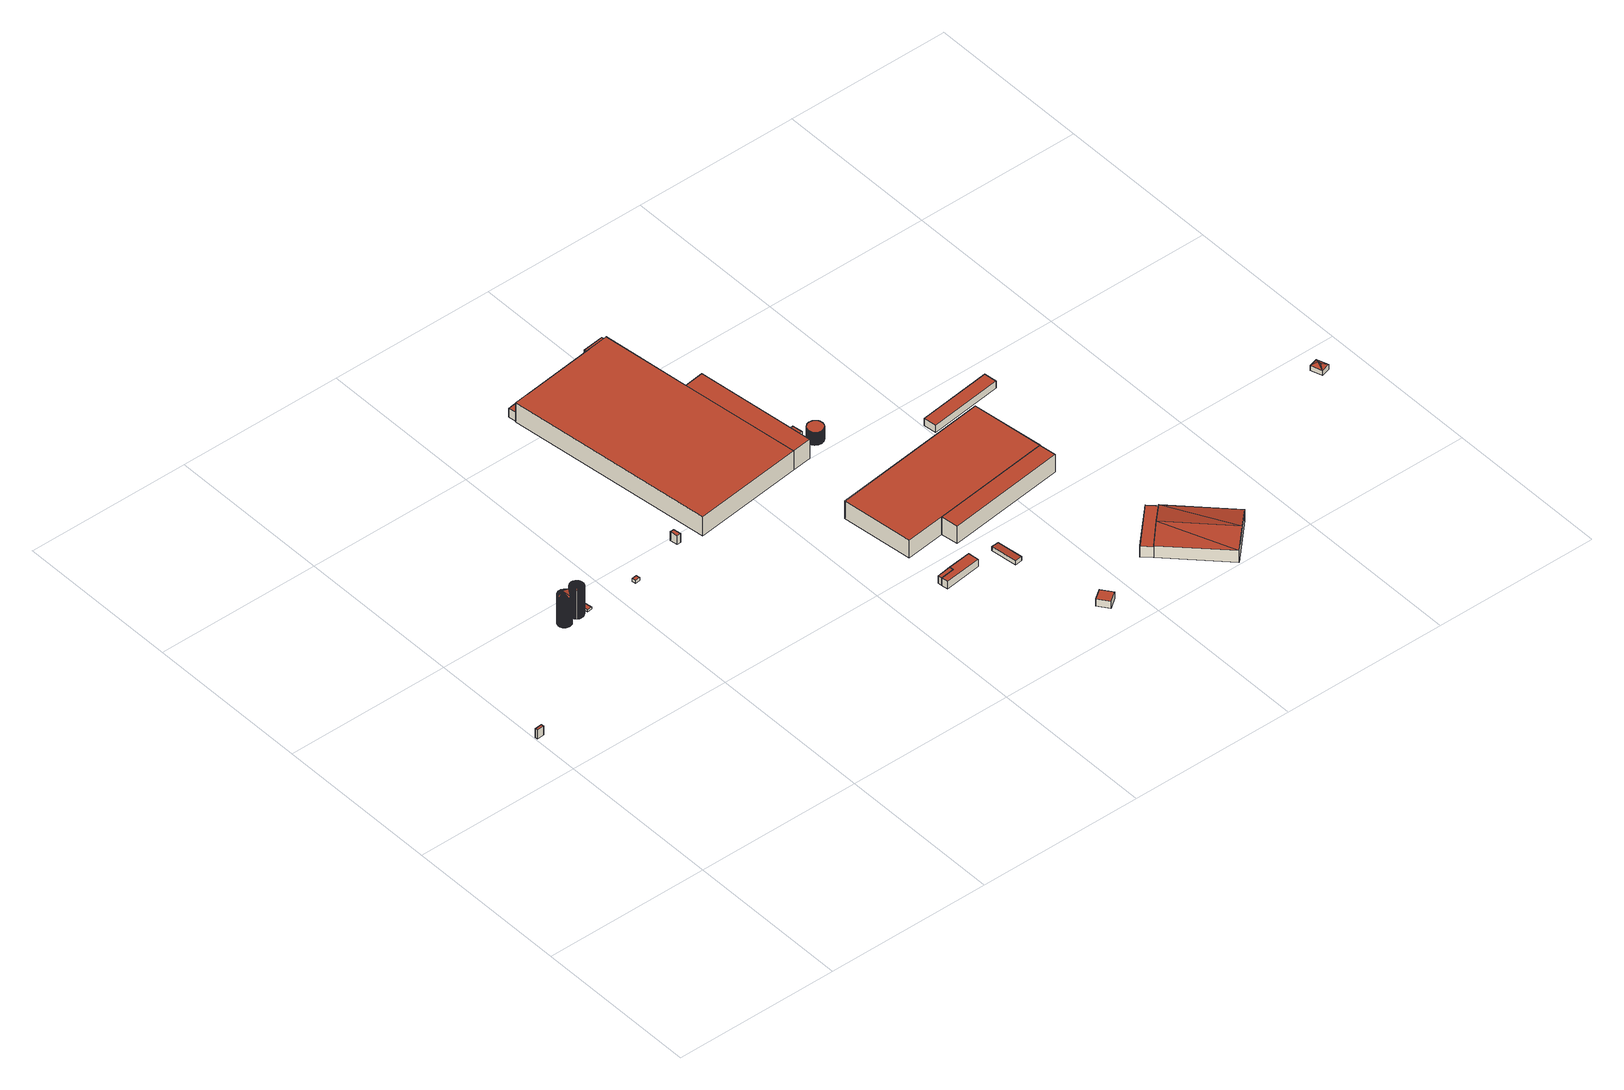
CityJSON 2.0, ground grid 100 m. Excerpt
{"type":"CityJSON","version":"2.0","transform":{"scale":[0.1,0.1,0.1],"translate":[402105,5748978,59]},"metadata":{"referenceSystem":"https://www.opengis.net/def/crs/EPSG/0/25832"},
"CityObjects":{
"building1":{"type":"Building","attributes":{"Gemeindeschluessel":"05515000","Geometrietyp2DReferenz":"3000","function":"51009_1610","roofType":"1000","measuredHeight":6},"geometry":[{"type":"Solid","lod":"2","boundaries":[[[[0,1,2,3]],[[4,5,1,0]],[[6,7,5,4]],[[3,2,7,6]],[[4,0,3,6]],[[1,5,7,2]]]],"semantics":{"surfaces":[{"type":"WallSurface"},{"type":"RoofSurface"},{"type":"GroundSurface"}],"values":[[0,0,0,0,1,2]]}}]},
"building2":{"type":"Building","attributes":{"Gemeindeschluessel":"05515000","Geometrietyp2DReferenz":"3000","function":"51003_1201","roofType":"5000","measuredHeight":21.53},"geometry":[{"type":"Solid","lod":"2","boundaries":[[[[8,9,10,11]],[[12,13,9,8]],[[14,15,13,12]],[[16,17,15,14]],[[18,19,17,16]],[[20,21,19,18]],[[22,23,21,20]],[[24,25,23,22]],[[26,27,25,24]],[[28,29,27,26]],[[30,31,29,28]],[[32,33,31,30]],[[34,35,33,32]],[[36,37,35,34]],[[38,39,37,36]],[[40,41,39,38]],[[42,43,41,40]],[[44,45,43,42]],[[46,47,45,44]],[[48,49,47,46]],[[50,51,49,48]],[[52,53,51,50]],[[54,55,53,52]],[[56,57,55,54]],[[58,59,57,56]],[[60,61,59,58]],[[62,63,61,60]],[[64,65,63,62]],[[66,67,65,64]],[[68,69,67,66]],[[70,71,69,68]],[[72,73,71,70]],[[74,75,73,72]],[[76,77,75,74]],[[78,79,77,76]],[[80,81,79,78]],[[82,83,81,80]],[[84,85,83,82]],[[86,87,85,84]],[[88,89,87,86]],[[90,91,89,88]],[[92,93,91,90]],[[94,95,93,92]],[[96,97,95,94]],[[98,99,97,96]],[[100,101,99,98]],[[102,103,101,100]],[[104,105,103,102]],[[106,107,105,104]],[[108,109,107,106]],[[110,111,109,108]],[[112,113,111,110]],[[114,115,113,112]],[[116,117,115,114]],[[118,119,117,116]],[[120,121,119,118]],[[122,123,121,120]],[[124,125,123,122]],[[126,127,125,124]],[[128,129,127,126]],[[130,131,129,128]],[[132,133,131,130]],[[134,135,133,132]],[[136,137,135,134]],[[138,139,137,136]],[[140,141,139,138]],[[142,143,141,140]],[[144,145,143,142]],[[146,147,145,144]],[[148,149,147,146]],[[150,151,149,148]],[[11,10,151,150]],[[70,68,66]],[[70,66,64]],[[72,70,64]],[[72,64,62]],[[74,72,62]],[[74,62,60]],[[60,152,74]],[[74,152,76]],[[76,152,78]],[[78,152,80]],[[80,152,82]],[[82,152,84]],[[84,152,86]],[[86,152,88]],[[88,152,90]],[[90,152,92]],[[92,152,94]],[[94,152,153]],[[154,153,152]],[[96,153,98]],[[98,153,100]],[[100,153,102]],[[153,154,102]],[[104,102,154]],[[106,104,154]],[[108,106,154]],[[110,108,154]],[[112,110,154]],[[114,112,154]],[[116,114,154]],[[118,116,154]],[[120,118,154]],[[122,120,154]],[[124,122,154]],[[126,124,154]],[[128,126,154]],[[130,128,154]],[[132,130,154]],[[134,132,154]],[[154,155,134]],[[154,156,28]],[[154,28,26]],[[154,26,24]],[[154,24,22]],[[154,22,20]],[[154,20,18]],[[154,18,16]],[[154,16,14]],[[154,14,12]],[[154,12,8]],[[154,8,11]],[[154,11,150]],[[154,150,148]],[[154,148,146]],[[155,154,146]],[[155,146,144]],[[136,155,144]],[[138,136,144]],[[138,144,142]],[[142,140,138]],[[58,56,152]],[[56,54,152]],[[54,52,152]],[[52,50,152]],[[50,48,152]],[[48,46,152]],[[46,44,152]],[[44,42,152]],[[42,40,152]],[[40,38,152]],[[38,36,152]],[[36,34,152]],[[34,32,152]],[[32,154,152]],[[154,32,30]],[[30,156,154]],[[152,60,58]],[[153,96,94]],[[155,136,134]],[[156,30,28]],[[9,13,15,17,19,21,23,25,27,29,31,33,35,37,39,41,43,45,47,49,51,53,55,57,59,61,63,65,67,69,71,73,75,77,79,81,83,85,87,89,91,93,95,97,99,101,103,105,107,109,111,113,115,117,119,121,123,125,127,129,131,133,135,137,139,141,143,145,147,149,151,10]]]],"semantics":{"surfaces":[{"type":"WallSurface"},{"type":"RoofSurface"},{"type":"GroundSurface"}],"values":[[0,0,0,0,0,0,0,0,0,0,0,0,0,0,0,0,0,0,0,0,0,0,0,0,0,0,0,0,0,0,0,0,0,0,0,0,0,0,0,0,0,0,0,0,0,0,0,0,0,0,0,0,0,0,0,0,0,0,0,0,0,0,0,0,0,0,0,0,0,0,0,0,1,1,1,1,1,1,1,1,1,1,1,1,1,1,1,1,1,1,1,1,1,1,1,1,1,1,1,1,1,1,1,1,1,1,1,1,1,1,1,1,1,1,1,1,1,1,1,1,1,1,1,1,1,1,1,1,1,1,1,1,1,1,1,1,1,1,1,1,1,1,1,1,1,1,1,1,0,0,0,0,2]]}}]},
"building3":{"type":"Building","attributes":{"Gemeindeschluessel":"05515000","Geometrietyp2DReferenz":"3000","function":"51003_1201","roofType":"3500","measuredHeight":21.13},"geometry":[{"type":"Solid","lod":"2","boundaries":[[[[157,158,159,160]],[[161,162,158,157]],[[163,164,162,161]],[[165,166,164,163]],[[167,168,166,165]],[[169,170,168,167]],[[171,172,170,169]],[[173,174,172,171]],[[175,176,174,173]],[[177,178,176,175]],[[179,180,178,177]],[[181,182,180,179]],[[183,184,182,181]],[[185,186,184,183]],[[187,188,186,185]],[[189,190,188,187]],[[191,192,190,189]],[[193,194,192,191]],[[195,196,194,193]],[[197,198,196,195]],[[199,200,198,197]],[[201,202,200,199]],[[203,204,202,201]],[[205,206,204,203]],[[207,208,206,205]],[[209,210,208,207]],[[211,212,210,209]],[[213,214,212,211]],[[215,216,214,213]],[[217,218,216,215]],[[219,220,218,217]],[[221,222,220,219]],[[223,224,222,221]],[[225,226,224,223]],[[227,228,226,225]],[[229,230,228,227]],[[231,232,230,229]],[[233,234,232,231]],[[235,236,234,233]],[[237,238,236,235]],[[239,240,238,237]],[[241,242,240,239]],[[243,244,242,241]],[[245,246,244,243]],[[247,248,246,245]],[[249,250,248,247]],[[251,252,250,249]],[[253,254,252,251]],[[255,256,254,253]],[[257,258,256,255]],[[259,260,258,257]],[[261,262,260,259]],[[263,264,262,261]],[[265,266,264,263]],[[267,268,266,265]],[[269,270,268,267]],[[271,272,270,269]],[[273,274,272,271]],[[275,276,274,273]],[[277,278,276,275]],[[279,280,278,277]],[[281,282,280,279]],[[283,284,282,281]],[[285,286,284,283]],[[287,288,286,285]],[[289,290,288,287]],[[291,292,290,289]],[[293,294,292,291]],[[295,296,294,293]],[[297,298,296,295]],[[299,300,298,297]],[[301,302,300,299]],[[303,304,302,301]],[[305,306,304,303]],[[307,308,306,305]],[[160,159,308,307]],[[160,309,157]],[[157,309,161]],[[161,309,163]],[[163,309,165]],[[165,309,167]],[[167,309,169]],[[169,309,171]],[[171,309,173]],[[173,309,175]],[[175,309,177]],[[177,309,179]],[[179,309,181]],[[181,309,183]],[[183,309,185]],[[185,309,187]],[[187,309,189]],[[189,309,191]],[[191,309,193]],[[193,309,195]],[[195,309,197]],[[197,309,199]],[[199,309,201]],[[201,309,203]],[[203,309,205]],[[205,309,207]],[[207,309,209]],[[209,309,211]],[[211,309,213]],[[213,309,215]],[[215,309,217]],[[217,309,219]],[[219,309,221]],[[221,309,223]],[[223,309,225]],[[225,309,227]],[[227,309,229]],[[229,309,231]],[[231,309,233]],[[233,309,235]],[[235,309,237]],[[237,309,239]],[[239,309,241]],[[241,309,243]],[[243,309,245]],[[245,309,247]],[[247,309,249]],[[249,309,251]],[[251,309,253]],[[253,309,255]],[[255,309,257]],[[257,309,259]],[[259,309,261]],[[261,309,263]],[[263,309,265]],[[265,309,267]],[[267,309,269]],[[269,309,271]],[[271,309,273]],[[273,309,275]],[[275,309,277]],[[277,309,279]],[[279,309,281]],[[281,309,283]],[[283,309,285]],[[285,309,287]],[[287,309,289]],[[289,309,291]],[[291,309,293]],[[293,309,295]],[[295,309,297]],[[297,309,299]],[[299,309,301]],[[301,309,303]],[[303,309,305]],[[305,309,307]],[[307,309,160]],[[158,162,164,166,168,170,172,174,176,178,180,182,184,186,188,190,192,194,196,198,200,202,204,206,208,210,212,214,216,218,220,222,224,226,228,230,232,234,236,238,240,242,244,246,248,250,252,254,256,258,260,262,264,266,268,270,272,274,276,278,280,282,284,286,288,290,292,294,296,298,300,302,304,306,308,159]]]],"semantics":{"surfaces":[{"type":"WallSurface"},{"type":"RoofSurface"},{"type":"GroundSurface"}],"values":[[0,0,0,0,0,0,0,0,0,0,0,0,0,0,0,0,0,0,0,0,0,0,0,0,0,0,0,0,0,0,0,0,0,0,0,0,0,0,0,0,0,0,0,0,0,0,0,0,0,0,0,0,0,0,0,0,0,0,0,0,0,0,0,0,0,0,0,0,0,0,0,0,0,0,0,0,1,1,1,1,1,1,1,1,1,1,1,1,1,1,1,1,1,1,1,1,1,1,1,1,1,1,1,1,1,1,1,1,1,1,1,1,1,1,1,1,1,1,1,1,1,1,1,1,1,1,1,1,1,1,1,1,1,1,1,1,1,1,1,1,1,1,1,1,1,1,1,1,1,1,1,1,2]]}}]},
"building4":{"type":"Building","attributes":{"Gemeindeschluessel":"05515000","Geometrietyp2DReferenz":"3000","function":"31001_2500","roofType":"1000","measuredHeight":1.29},"geometry":[{"type":"Solid","lod":"2","boundaries":[[[[310,311,312,313]],[[314,315,311,310]],[[316,317,315,314]],[[313,312,317,316]],[[314,310,313,316]],[[311,315,317,312]]]],"semantics":{"surfaces":[{"type":"WallSurface"},{"type":"RoofSurface"},{"type":"GroundSurface"}],"values":[[0,0,0,0,1,2]]}}]},
"building5":{"type":"Building","attributes":{"Gemeindeschluessel":"05515000","Geometrietyp2DReferenz":"3000","function":"31001_2500","roofType":"1000","measuredHeight":2.07},"geometry":[{"type":"Solid","lod":"2","boundaries":[[[[318,319,320,321]],[[322,323,319,318]],[[324,325,323,322]],[[321,320,325,324]],[[322,318,321,324]],[[319,323,325,320]]]],"semantics":{"surfaces":[{"type":"WallSurface"},{"type":"RoofSurface"},{"type":"GroundSurface"}],"values":[[0,0,0,0,1,2]]}}]},
"building6":{"type":"Building","attributes":{"Gemeindeschluessel":"05515000","Geometrietyp2DReferenz":"3000","function":"51009_1610","roofType":"1000","measuredHeight":6},"geometry":[{"type":"Solid","lod":"2","boundaries":[[[[326,327,328,329]],[[330,331,327,326]],[[332,333,331,330]],[[329,328,333,332]],[[330,326,329,332]],[[327,331,333,328]]]],"semantics":{"surfaces":[{"type":"WallSurface"},{"type":"RoofSurface"},{"type":"GroundSurface"}],"values":[[0,0,0,0,1,2]]}}]},
"building7":{"type":"Building","attributes":{"Gemeindeschluessel":"05515000","Geometrietyp2DReferenz":"3000","function":"51009_1610","roofType":"1000","measuredHeight":4.95},"geometry":[{"type":"Solid","lod":"2","boundaries":[[[[334,335,336,337]],[[338,339,335,334]],[[340,341,339,338]],[[337,336,341,340]],[[338,334,337,340]],[[335,339,341,336]]]],"semantics":{"surfaces":[{"type":"WallSurface"},{"type":"RoofSurface"},{"type":"GroundSurface"}],"values":[[0,0,0,0,1,2]]}}]},
"building8":{"type":"Building","attributes":{"Gemeindeschluessel":"05515000","Geometrietyp2DReferenz":"3000","function":"31001_2000","roofType":"1000","measuredHeight":4.94},"geometry":[{"type":"Solid","lod":"2","boundaries":[[[[342,343,344,345]],[[340,341,343,342]],[[338,339,341,340]],[[334,335,339,338]],[[346,347,335,334]],[[345,344,347,346]],[[334,338,340,342,345,346]],[[343,341,339,335,347,344]]]],"semantics":{"surfaces":[{"type":"WallSurface"},{"type":"RoofSurface"},{"type":"GroundSurface"}],"values":[[0,0,0,0,0,0,1,2]]}}]},
"building9":{"type":"Building","attributes":{"Gemeindeschluessel":"05515000","Geometrietyp2DReferenz":"3000","function":"31001_2000"},"address":[{"country":"Germany","locality":"Münster","thoroughfareNumber":"10","thoroughfareName":"Kölner Straße"}],"children":["building9-1","building9-2","building9-3","building9-4"]},
"building9-1":{"type":"BuildingPart","attributes":{"roofType":"1000","measuredHeight":12.77},"parents":["building9"],"geometry":[{"type":"Solid","lod":"2","boundaries":[[[[348,349,350,351]],[[352,353,349,348]],[[354,355,356,353,352]],[[357,358,359,360,361,362]],[[363,364,365,366,367]],[[368,369,364,363]],[[363,367,357,362,354,352,348,351,368]],[[349,353,356,360,359,365,364,369,350]],[[355,354,362,361]],[[360,356,355,361]],[[358,357,367,366]],[[365,359,358,366]],[[369,368,351,350]]]],"semantics":{"surfaces":[{"type":"WallSurface"},{"type":"RoofSurface"},{"type":"GroundSurface"},{"type":"ClosureSurface"}],"values":[[0,0,0,0,0,0,1,2,0,3,0,3,3]]}}]},
"building9-2":{"type":"BuildingPart","attributes":{"roofType":"1000","measuredHeight":10.58},"parents":["building9"],"geometry":[{"type":"Solid","lod":"2","boundaries":[[[[370,371,372,373]],[[366,365,371,370]],[[373,372,359,358]],[[366,370,373,358]],[[371,365,359,372]],[[365,366,358,359]]]],"semantics":{"surfaces":[{"type":"WallSurface"},{"type":"RoofSurface"},{"type":"GroundSurface"},{"type":"ClosureSurface"}],"values":[[0,0,0,1,2,3]]}}]},
"building9-3":{"type":"BuildingPart","attributes":{"roofType":"1000","measuredHeight":12.79},"parents":["building9"],"geometry":[{"type":"Solid","lod":"2","boundaries":[[[[374,375,369,368]],[[376,377,375,374]],[[351,350,377,376]],[[376,374,368,351]],[[375,377,350,369]],[[369,350,351,368]]]],"semantics":{"surfaces":[{"type":"WallSurface"},{"type":"RoofSurface"},{"type":"GroundSurface"},{"type":"ClosureSurface"}],"values":[[0,0,0,1,2,3]]}}]},
"building9-4":{"type":"BuildingPart","attributes":{"roofType":"1000","measuredHeight":5.79},"parents":["building9"],"geometry":[{"type":"Solid","lod":"2","boundaries":[[[[378,379,356,355]],[[380,381,379,378]],[[361,360,381,380]],[[378,355,361,380]],[[356,379,381,360]],[[360,361,355,356]]]],"semantics":{"surfaces":[{"type":"WallSurface"},{"type":"RoofSurface"},{"type":"GroundSurface"},{"type":"ClosureSurface"}],"values":[[0,0,0,1,2,3]]}}]},
"building10":{"type":"Building","attributes":{"Gemeindeschluessel":"05515000","Geometrietyp2DReferenz":"3000","function":"51009_1610","roofType":"1000","measuredHeight":4.58},"geometry":[{"type":"Solid","lod":"2","boundaries":[[[[382,383,384,385]],[[386,387,383,382]],[[388,389,387,386]],[[385,384,389,388]],[[386,382,385,388]],[[383,387,389,384]]]],"semantics":{"surfaces":[{"type":"WallSurface"},{"type":"RoofSurface"},{"type":"GroundSurface"}],"values":[[0,0,0,0,1,2]]}}]},
"building11":{"type":"Building","attributes":{"Gemeindeschluessel":"05515000","Geometrietyp2DReferenz":"3000","function":"51009_1610","roofType":"2100","measuredHeight":2.68},"geometry":[{"type":"Solid","lod":"2","boundaries":[[[[390,391,392,393]],[[394,395,391,390]],[[396,397,395,394]],[[393,392,397,396]],[[394,390,393,396]],[[391,395,397,392]]]],"semantics":{"surfaces":[{"type":"WallSurface"},{"type":"RoofSurface"},{"type":"GroundSurface"}],"values":[[0,0,0,0,1,2]]}}]},
"building12":{"type":"Building","attributes":{"Gemeindeschluessel":"05515000","Geometrietyp2DReferenz":"3000","function":"31001_2512","roofType":"1000","measuredHeight":3.88},"geometry":[{"type":"Solid","lod":"2","boundaries":[[[[398,399,400,401]],[[402,403,399,398]],[[404,405,403,402]],[[401,400,405,404]],[[402,398,401,404]],[[399,403,405,400]]]],"semantics":{"surfaces":[{"type":"WallSurface"},{"type":"RoofSurface"},{"type":"GroundSurface"}],"values":[[0,0,0,0,1,2]]}}]},
"building13":{"type":"Building","attributes":{"Gemeindeschluessel":"05515000","Geometrietyp2DReferenz":"3000","function":"31001_2513","roofType":"1000","measuredHeight":8.54},"geometry":[{"type":"Solid","lod":"2","boundaries":[[[[406,407,408,409]],[[410,411,407,406]],[[412,413,411,410]],[[414,415,413,412]],[[416,417,415,414]],[[418,419,417,416]],[[420,421,419,418]],[[422,423,421,420]],[[424,425,423,422]],[[426,427,425,424]],[[428,429,427,426]],[[430,431,429,428]],[[432,433,431,430]],[[434,435,433,432]],[[436,437,435,434]],[[438,439,437,436]],[[440,441,439,438]],[[442,443,441,440]],[[444,445,443,442]],[[446,447,445,444]],[[448,449,447,446]],[[450,451,449,448]],[[452,453,451,450]],[[454,455,453,452]],[[456,457,455,454]],[[458,459,457,456]],[[460,461,459,458]],[[462,463,461,460]],[[464,465,463,462]],[[466,467,465,464]],[[468,469,467,466]],[[470,471,469,468]],[[472,473,471,470]],[[474,475,473,472]],[[476,477,475,474]],[[478,479,477,476]],[[480,481,479,478]],[[482,483,481,480]],[[484,485,483,482]],[[486,487,485,484]],[[488,489,487,486]],[[490,491,489,488]],[[492,493,491,490]],[[494,495,493,492]],[[496,497,495,494]],[[498,499,497,496]],[[500,501,499,498]],[[502,503,501,500]],[[504,505,503,502]],[[506,507,505,504]],[[508,509,507,506]],[[510,511,509,508]],[[512,513,511,510]],[[514,515,513,512]],[[516,517,515,514]],[[518,519,517,516]],[[520,521,519,518]],[[522,523,521,520]],[[524,525,523,522]],[[526,527,525,524]],[[528,529,527,526]],[[530,531,529,528]],[[532,533,531,530]],[[534,535,533,532]],[[536,537,535,534]],[[538,539,537,536]],[[540,541,539,538]],[[542,543,541,540]],[[544,545,543,542]],[[546,547,545,544]],[[548,549,547,546]],[[550,551,549,548]],[[552,553,551,550]],[[554,555,553,552]],[[556,557,555,554]],[[558,559,557,556]],[[560,561,559,558]],[[562,563,561,560]],[[564,565,563,562]],[[409,408,565,564]],[[562,560,558,556,554,552,550,548,546,544,542,540,538,536,534,532,530,528,526,524,522,520,518,516,514,512,510,508,506,504,502,500,498,496,494,492,490,488,486,484,482,480,478,476,474,472,470,468,466,464,462,460,458,456,454,452,450,448,446,444,442,440,438,436,434,432,430,428,426,424,422,420,418,416,414,412,410,406,409,564]],[[407,411,413,415,417,419,421,423,425,427,429,431,433,435,437,439,441,443,445,447,449,451,453,455,457,459,461,463,465,467,469,471,473,475,477,479,481,483,485,487,489,491,493,495,497,499,501,503,505,507,509,511,513,515,517,519,521,523,525,527,529,531,533,535,537,539,541,543,545,547,549,551,553,555,557,559,561,563,565,408]]]],"semantics":{"surfaces":[{"type":"WallSurface"},{"type":"RoofSurface"},{"type":"GroundSurface"}],"values":[[0,0,0,0,0,0,0,0,0,0,0,0,0,0,0,0,0,0,0,0,0,0,0,0,0,0,0,0,0,0,0,0,0,0,0,0,0,0,0,0,0,0,0,0,0,0,0,0,0,0,0,0,0,0,0,0,0,0,0,0,0,0,0,0,0,0,0,0,0,0,0,0,0,0,0,0,0,0,0,0,1,2]]}}]},
"building14":{"type":"Building","attributes":{"Gemeindeschluessel":"05515000","Geometrietyp2DReferenz":"3000","function":"31001_3020"},"address":[{"country":"Germany","locality":"Münster","thoroughfareNumber":"36","thoroughfareName":"Lübecker Straße"}],"children":["building14-1","building14-2"]},
"building14-1":{"type":"BuildingPart","attributes":{"roofType":"1000","measuredHeight":11.59},"parents":["building14"],"geometry":[{"type":"Solid","lod":"2","boundaries":[[[[566,567,568,569]],[[570,571,567,566]],[[572,573,571,570]],[[570,566,569,572]],[[567,571,573,568]],[[573,572,569,568]]]],"semantics":{"surfaces":[{"type":"WallSurface"},{"type":"RoofSurface"},{"type":"GroundSurface"},{"type":"ClosureSurface"}],"values":[[0,0,0,1,2,3]]}}]},
"building14-2":{"type":"BuildingPart","attributes":{"roofType":"1000","measuredHeight":11.67},"parents":["building14"],"geometry":[{"type":"Solid","lod":"2","boundaries":[[[[574,575,576,577]],[[578,569,568,575,574]],[[579,580,573,572,581]],[[577,576,580,579]],[[581,578,574,577,579]],[[575,568,573,580,576]],[[569,578,581,572]],[[573,568,569,572]]]],"semantics":{"surfaces":[{"type":"WallSurface"},{"type":"RoofSurface"},{"type":"GroundSurface"},{"type":"ClosureSurface"}],"values":[[0,0,0,0,1,2,0,3]]}}]},
"building15":{"type":"Building","attributes":{"Gemeindeschluessel":"05515000","Geometrietyp2DReferenz":"3000","function":"31001_2000","roofType":"1000","measuredHeight":7.06},"address":[{"country":"Germany","locality":"Münster","thoroughfareNumber":"7","thoroughfareName":"Lübecker Straße"}],"geometry":[{"type":"Solid","lod":"2","boundaries":[[[[582,583,584,585]],[[586,587,583,582]],[[588,589,587,586]],[[585,584,589,588]],[[586,582,585,588]],[[583,587,589,584]]]],"semantics":{"surfaces":[{"type":"WallSurface"},{"type":"RoofSurface"},{"type":"GroundSurface"}],"values":[[0,0,0,0,1,2]]}}]},
"building16":{"type":"Building","attributes":{"Gemeindeschluessel":"05515000","Geometrietyp2DReferenz":"3000","function":"31001_2000","roofType":"5000","measuredHeight":10.66},"geometry":[{"type":"Solid","lod":"2","boundaries":[[[[590,591,592,593]],[[594,595,591,590]],[[596,597,595,594]],[[593,592,597,596]],[[598,599,594]],[[599,596,594]],[[590,593,598]],[[599,598,593]],[[598,594,590]],[[599,593,596]],[[591,595,597,592]]]],"semantics":{"surfaces":[{"type":"WallSurface"},{"type":"RoofSurface"},{"type":"GroundSurface"}],"values":[[0,0,0,0,1,1,1,1,0,0,2]]}}]},
"building17":{"type":"Building","attributes":{"Gemeindeschluessel":"05515000","Geometrietyp2DReferenz":"3000","function":"31001_2000","roofType":"1000","measuredHeight":4.78},"geometry":[{"type":"Solid","lod":"2","boundaries":[[[[600,601,602,603]],[[604,605,601,600]],[[606,607,605,604]],[[603,602,607,606]],[[604,600,603,606]],[[601,605,607,602]]]],"semantics":{"surfaces":[{"type":"WallSurface"},{"type":"RoofSurface"},{"type":"GroundSurface"}],"values":[[0,0,0,0,1,2]]}}]},
"building18":{"type":"Building","attributes":{"Gemeindeschluessel":"05515000","Geometrietyp2DReferenz":"3000","function":"31001_2512","roofType":"3200","measuredHeight":4.83},"address":[{"country":"Germany","locality":"Münster","thoroughfareNumber":"221","thoroughfareName":"Inkingrodde"}],"geometry":[{"type":"Solid","lod":"2","boundaries":[[[[608,609,610,611]],[[612,613,609,608]],[[614,615,613,612]],[[611,610,615,614]],[[608,616,612]],[[614,617,611]],[[616,608,611]],[[611,617,616]],[[612,616,617]],[[617,614,612]],[[609,613,615,610]]]],"semantics":{"surfaces":[{"type":"WallSurface"},{"type":"RoofSurface"},{"type":"GroundSurface"}],"values":[[0,0,0,0,1,1,1,1,1,1,2]]}}]}
},
"vertices":[
[48,1301,72],[48,1301,12],[4,1297,12],[4,1297,72],[49,1285,72],[49,1285,12],[6,1281,72],[6,1281,12],
[639,1873,210],[639,1873,19],[637,1870,19],[637,1870,210],[641,1876,210],[641,1876,19],[643,1878,210],[643,1878,19],[645,1880,210],[645,1880,19],[647,1882,210],[647,1882,19],[649,1884,210],[649,1884,19],[651,1885,210],[651,1885,19],[653,1886,210],[653,1886,19],[656,1888,210],[656,1888,19],[659,1889,210],[659,1889,19],[662,1890,210],[662,1890,19],[666,1890,210],[666,1890,19],[669,1891,210],[669,1891,19],[672,1891,210],[672,1891,19],[675,1891,210],[675,1891,19],[680,1890,210],[680,1890,19],[685,1888,210],[685,1888,19],[689,1886,210],[689,1886,19],[693,1884,210],[693,1884,19],[697,1881,210],[697,1881,19],[700,1878,210],[700,1878,19],[703,1875,210],[703,1875,19],[705,1872,210],[705,1872,19],[707,1869,210],[707,1869,19],[708,1865,210],[708,1865,19],[709,1862,210],[709,1862,19],[710,1859,210],[710,1859,19],[710,1856,210],[710,1856,19],[711,1853,210],[711,1853,19],[711,1851,210],[711,1851,19],[711,1848,210],[711,1848,19],[710,1846,210],[710,1846,19],[710,1843,210],[710,1843,19],[709,1840,210],[709,1840,19],[708,1837,210],[708,1837,19],[706,1833,210],[706,1833,19],[704,1830,210],[704,1830,19],[702,1827,210],[702,1827,19],[699,1824,210],[699,1824,19],[696,1821,210],[696,1821,19],[692,1818,210],[692,1818,19],[688,1816,210],[688,1816,19],[684,1814,210],[684,1814,19],[679,1813,210],[679,1813,19],[674,1812,210],[674,1812,19],[671,1812,210],[671,1812,19],[667,1812,210],[667,1812,19],[664,1813,210],[664,1813,19],[661,1814,210],[661,1814,19],[658,1815,210],[658,1815,19],[655,1816,210],[655,1816,19],[653,1817,210],[653,1817,19],[651,1818,210],[651,1818,19],[648,1820,210],[648,1820,19],[646,1821,210],[646,1821,19],[644,1824,210],[644,1824,19],[642,1826,210],[642,1826,19],[639,1829,210],[639,1829,19],[637,1832,210],[637,1832,19],[636,1835,210],[636,1835,19],[635,1838,210],[635,1838,19],[634,1841,210],[634,1841,19],[633,1843,210],[633,1843,19],[633,1846,210],[633,1846,19],[632,1849,210],[632,1849,19],[632,1851,210],[632,1851,19],[632,1854,210],[632,1854,19],[633,1857,210],[633,1857,19],[633,1861,210],[633,1861,19],[634,1864,210],[634,1864,19],[635,1867,210],[635,1867,19],[709,1863,216],[680,1813,216],[664,1856,234],[633,1844,214],[660,1889,214],
[732,1835,208],[732,1835,19],[736,1832,19],[736,1832,208],[729,1839,208],[729,1839,19],[727,1843,208],[727,1843,19],[725,1847,208],[725,1847,19],[723,1850,208],[723,1850,19],[722,1854,208],[722,1854,19],[722,1858,208],[722,1858,19],[721,1862,208],[721,1862,19],[721,1865,208],[721,1865,19],[722,1868,208],[722,1868,19],[722,1871,208],[722,1871,19],[723,1874,208],[723,1874,19],[724,1876,208],[724,1876,19],[725,1878,208],[725,1878,19],[726,1881,208],[726,1881,19],[727,1883,208],[727,1883,19],[729,1886,208],[729,1886,19],[731,1889,208],[731,1889,19],[734,1891,208],[734,1891,19],[737,1894,208],[737,1894,19],[740,1896,208],[740,1896,19],[743,1898,208],[743,1898,19],[747,1900,208],[747,1900,19],[752,1901,208],[752,1901,19],[756,1902,208],[756,1902,19],[761,1902,208],[761,1902,19],[764,1902,208],[764,1902,19],[768,1901,208],[768,1901,19],[771,1900,208],[771,1900,19],[774,1899,208],[774,1899,19],[777,1898,208],[777,1898,19],[780,1897,208],[780,1897,19],[782,1895,208],[782,1895,19],[784,1894,208],[784,1894,19],[786,1892,208],[786,1892,19],[788,1891,208],[788,1891,19],[790,1888,208],[790,1888,19],[792,1886,208],[792,1886,19],[794,1883,208],[794,1883,19],[796,1880,208],[796,1880,19],[797,1877,208],[797,1877,19],[798,1874,208],[798,1874,19],[798,1873,208],[798,1873,19],[799,1869,208],[799,1869,19],[800,1865,208],[800,1865,19],[800,1862,208],[800,1862,19],[800,1858,208],[800,1858,19],[799,1855,208],[799,1855,19],[798,1852,208],[798,1852,19],[798,1849,208],[798,1849,19],[797,1847,208],[797,1847,19],[795,1844,208],[795,1844,19],[794,1842,208],[794,1842,19],[793,1840,208],[793,1840,19],[791,1837,208],[791,1837,19],[789,1835,208],[789,1835,19],[786,1833,208],[786,1833,19],[783,1831,208],[783,1831,19],[780,1829,208],[780,1829,19],[777,1827,208],[777,1827,19],[773,1825,208],[773,1825,19],[772,1825,208],[772,1825,19],[771,1825,208],[771,1825,19],[768,1824,208],[768,1824,19],[765,1824,208],[765,1824,19],[761,1823,208],[761,1823,19],[759,1823,208],[759,1823,19],[756,1824,208],[756,1824,19],[753,1824,208],[753,1824,19],[751,1825,208],[751,1825,19],[748,1825,208],[748,1825,19],[745,1826,208],[745,1826,19],[742,1828,208],[742,1828,19],[740,1829,208],[740,1829,19],[737,1831,208],[737,1831,19],[762,1861,230],
[813,1840,31],[813,1840,18],[841,1843,18],[841,1843,31],[806,1897,31],[806,1897,18],[834,1900,31],[834,1900,18],
[1137,1850,33],[1137,1850,13],[1167,1854,13],[1167,1854,33],[1134,1874,33],[1134,1874,13],[1164,1877,33],[1164,1877,13],
[1502,1985,73],[1502,1985,13],[1479,1982,13],[1479,1982,73],[1508,1938,73],[1508,1938,13],[1485,1936,73],[1485,1936,13],
[2375,877,66],[2375,877,16],[2289,866,16],[2289,866,66],[2378,852,66],[2378,852,16],[2292,841,66],[2292,841,16],
[2297,802,66],[2297,802,16],[2522,830,16],[2522,830,66],[2514,894,66],[2514,894,16],
[1626,1903,140],[1626,1903,12],[2293,1986,12],[2293,1986,140],[1468,3164,140],[1468,3164,12],[1473,3165,140],[1473,3165,70],[1473,3165,12],[2008,3231,140],[2008,3231,118],[2008,3231,12],[1553,3175,12],[1553,3175,70],[1553,3175,140],[2135,3247,140],[2135,3247,12],[2134,3247,12],[2134,3247,118],[2134,3247,140],[2202,2711,140],[2202,2711,12],
[2131,3277,118],[2131,3277,12],[2004,3261,12],[2004,3261,118],
[2321,2726,140],[2321,2726,12],[2411,2000,140],[2411,2000,12],
[1466,3214,70],[1466,3214,12],[1547,3225,70],[1547,3225,12],
[2847,275,53],[2847,275,7],[2786,232,7],[2786,232,53],[2894,210,53],[2894,210,7],[2833,166,53],[2833,166,7],
[2699,883,40],[2699,883,16],[2654,878,16],[2654,878,43],[2719,725,40],[2719,725,16],[2674,719,43],[2674,719,16],
[2469,2197,61],[2469,2197,22],[2403,2188,22],[2403,2188,61],[2477,2134,61],[2477,2134,22],[2411,2125,61],[2411,2125,22],
[2564,2073,107],[2564,2073,22],[2565,2076,22],[2565,2076,107],[2563,2069,107],[2563,2069,22],[2562,2066,107],[2562,2066,22],[2561,2063,107],[2561,2063,22],[2559,2059,107],[2559,2059,22],[2557,2056,107],[2557,2056,22],[2554,2052,107],[2554,2052,22],[2551,2049,107],[2551,2049,22],[2548,2046,107],[2548,2046,22],[2544,2044,107],[2544,2044,22],[2541,2042,107],[2541,2042,22],[2537,2040,107],[2537,2040,22],[2534,2039,107],[2534,2039,22],[2530,2038,107],[2530,2038,22],[2527,2037,107],[2527,2037,22],[2524,2037,107],[2524,2037,22],[2521,2036,107],[2521,2036,22],[2518,2036,107],[2518,2036,22],[2516,2036,107],[2516,2036,22],[2513,2037,107],[2513,2037,22],[2509,2037,107],[2509,2037,22],[2506,2038,107],[2506,2038,22],[2503,2039,107],[2503,2039,22],[2499,2041,107],[2499,2041,22],[2496,2043,107],[2496,2043,22],[2493,2045,107],[2493,2045,22],[2489,2048,107],[2489,2048,22],[2486,2050,107],[2486,2050,22],[2483,2054,107],[2483,2054,22],[2481,2057,107],[2481,2057,22],[2478,2061,107],[2478,2061,22],[2477,2064,107],[2477,2064,22],[2475,2068,107],[2475,2068,22],[2475,2071,107],[2475,2071,22],[2474,2075,107],[2474,2075,22],[2473,2078,107],[2473,2078,22],[2473,2081,107],[2473,2081,22],[2473,2083,107],[2473,2083,22],[2473,2086,107],[2473,2086,22],[2474,2089,107],[2474,2089,22],[2474,2092,107],[2474,2092,22],[2475,2095,107],[2475,2095,22],[2476,2099,107],[2476,2099,22],[2478,2102,107],[2478,2102,22],[2480,2106,107],[2480,2106,22],[2482,2109,107],[2482,2109,22],[2485,2113,107],[2485,2113,22],[2488,2116,107],[2488,2116,22],[2491,2118,107],[2491,2118,22],[2494,2121,107],[2494,2121,22],[2498,2123,107],[2498,2123,22],[2501,2125,107],[2501,2125,22],[2505,2126,107],[2505,2126,22],[2508,2127,107],[2508,2127,22],[2511,2128,107],[2511,2128,22],[2515,2128,107],[2515,2128,22],[2518,2128,107],[2518,2128,22],[2520,2128,107],[2520,2128,22],[2523,2128,107],[2523,2128,22],[2526,2128,107],[2526,2128,22],[2529,2127,107],[2529,2127,22],[2532,2126,107],[2532,2126,22],[2536,2125,107],[2536,2125,22],[2539,2124,107],[2539,2124,22],[2543,2122,107],[2543,2122,22],[2546,2120,107],[2546,2120,22],[2549,2117,107],[2549,2117,22],[2552,2114,107],[2552,2114,22],[2555,2111,107],[2555,2111,22],[2558,2108,107],[2558,2108,22],[2560,2104,107],[2560,2104,22],[2561,2100,107],[2561,2100,22],[2563,2097,107],[2563,2097,22],[2564,2094,107],[2564,2094,22],[2564,2090,107],[2564,2090,22],[2565,2087,107],[2565,2087,22],[2565,2084,107],[2565,2084,22],[2565,2081,107],[2565,2081,22],[2565,2079,107],[2565,2079,22],
[3279,1122,131],[3279,1122,15],[3266,1224,15],[3266,1224,131],[2555,1031,131],[2555,1031,15],[2542,1134,131],[2542,1134,15],
[3211,1659,132],[3211,1659,15],[2250,1539,15],[2250,1539,132],[3266,1224,132],[2304,1105,132],[2304,1105,15],[2542,1134,132],
[3188,361,86],[3188,361,15],[3236,313,15],[3236,313,86],[3408,580,86],[3408,580,15],[3456,532,86],[3456,532,15],
[3761,226,93],[3761,226,14],[3456,532,14],[3456,532,93],[3541,7,93],[3541,7,14],[3236,313,93],[3236,313,14],[3651,116,121],[3346,422,121],
[3450,1867,65],[3450,1867,17],[3003,1811,17],[3003,1811,65],[3459,1790,65],[3459,1790,17],[3013,1734,65],[3013,1734,17],
[4822,820,45],[4822,820,13],[4801,890,13],[4801,890,45],[4768,803,45],[4768,803,13],[4747,873,45],[4747,873,13],[4787,839,61],[4782,855,61]
]}
